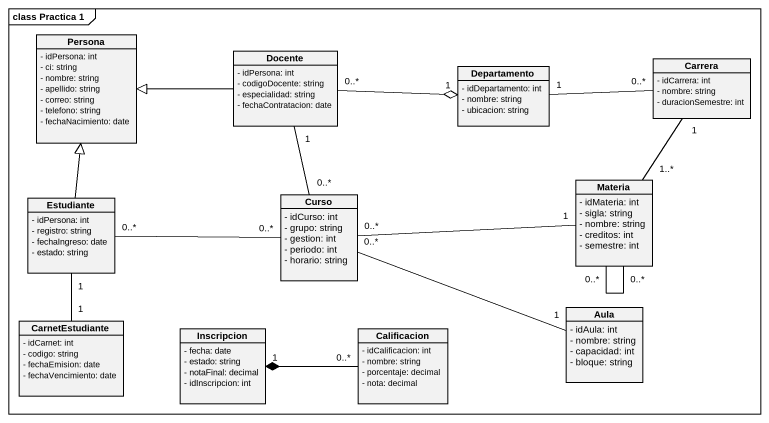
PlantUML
@startuml
mainframe class Practica 1
hide circle
hide empty members
skinparam classAttributeIconSize 0
class Persona {
  - idPersona: int
  - ci: string
  - nombre: string
  - apellido: string
  - correo: string
  - telefono: string
  - fechaNacimiento: date
}
class Docente {
  - idPersona: int
  - codigoDocente: string
  - especialidad: string
  - fechaContratacion: date
}
class Departamento {
  - idDepartamento: int
  - nombre: string
  - ubicacion: string
}
class Carrera {
  - idCarrera: int
  - nombre: string
  - duracionSemestre: int
}
class Estudiante {
  - idPersona: int
  - registro: string
  - fechaIngreso: date
  - estado: string
}
class Curso {
  - idCurso: int
  - grupo: string
  - gestion: int
  - periodo: int
  - horario: string
}
class Materia {
  - idMateria: int
  - sigla: string
  - nombre: string
  - creditos: int
  - semestre: int
}
class Aula {
  - idAula: int
  - nombre: string
  - capacidad: int
  - bloque: string
}
class CarnetEstudiante {
  - idCarnet: int
  - codigo: string
  - fechaEmision: date
  - fechaVencimiento: date
}
class Inscripcion {
  - fecha: date
  - estado: string
  - notaFinal: decimal
  - idInscripcion: int
}
class Calificacion {
  - idCalificacion: int
  - nombre: string
  - porcentaje: decimal
  - nota: decimal
}
Docente -left-|> Persona
Docente "0..*" -right-o "1" Departamento
Docente "1" -- "0..*" Curso
Departamento "1" -right- "0..*" Carrera
Carrera "1" -- "1..*" Materia
Estudiante -up-|> Persona
Estudiante "0..*" -right- "0..*" Curso
Estudiante "1" -- "1" CarnetEstudiante
Materia "1" -left- "0..*" Curso
Materia "0..*" -- "0..*" Materia
Aula "1" -left- "0..*" Curso
Calificacion "0..*" -left-* "1" Inscripcion
@enduml
